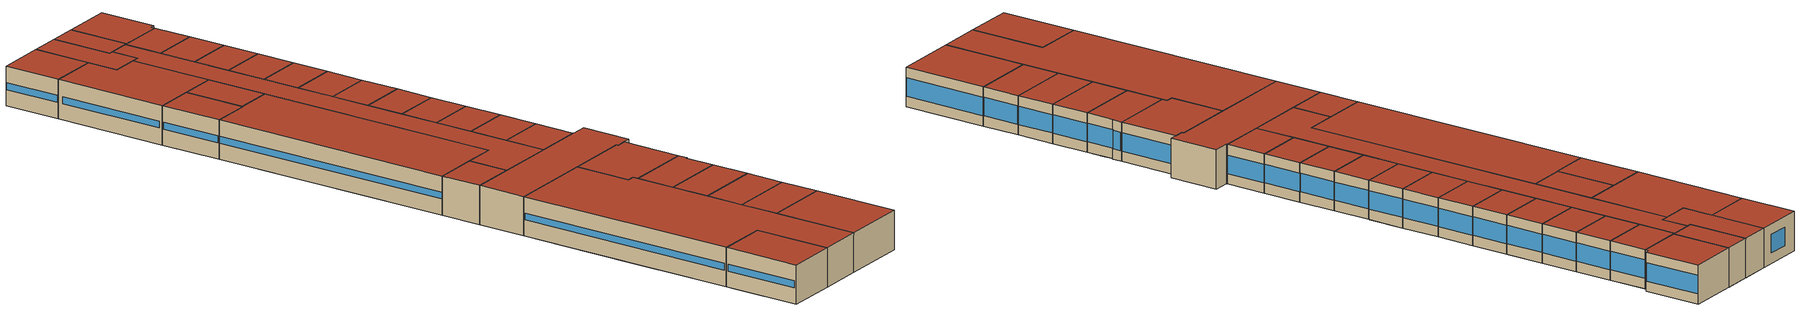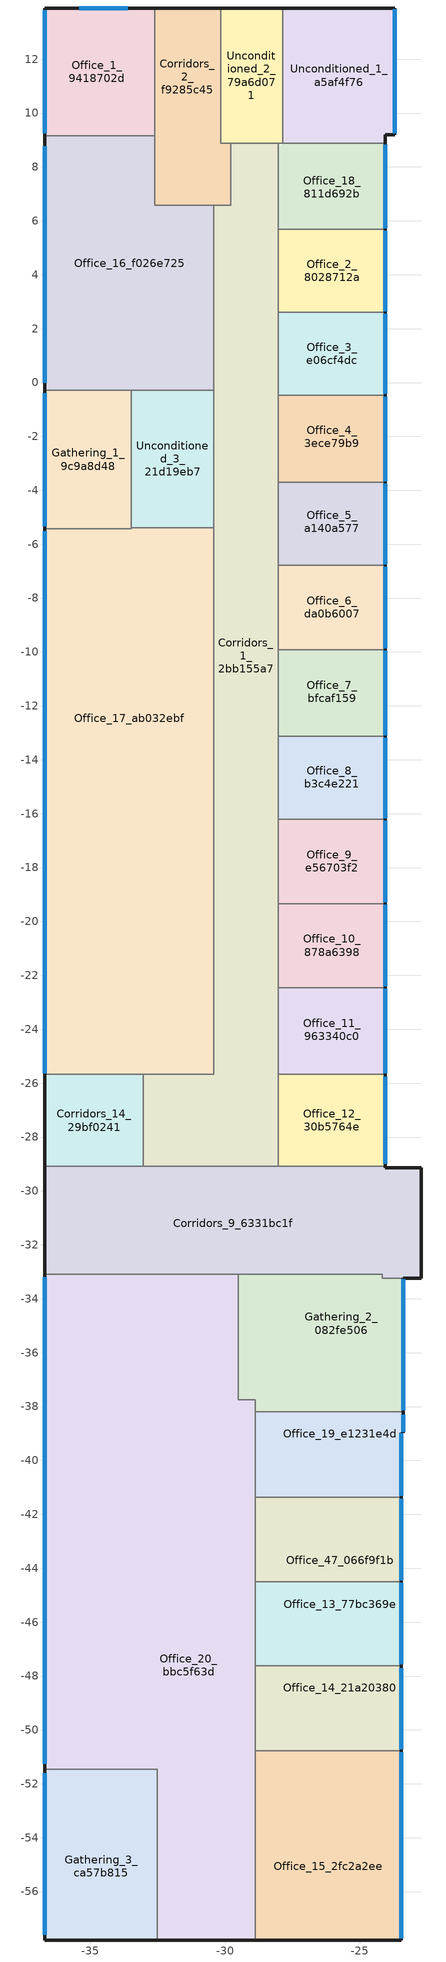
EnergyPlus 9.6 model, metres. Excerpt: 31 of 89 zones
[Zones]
Corridors_14_29bf0241
 floor to Gathering_5_0c328738 (Typical Interior Floor): -33.03,-25.68 -33.03,-25.7 -36.7,-25.7 -36.7,-25.68 z6.4
 floor to Unconditioned_5_2103653d (Typical Interior Floor): -33.03,-25.7 -33.03,-29.08 -36.7,-29.08 -36.7,-25.7 z6.4
 wall outside (Typical Insulated Metal Building Wall-R8): -36.7,-25.68 -36.7,-29.08 z6.4:9.6
 wall to Corridors_9_6331bc1f (Generic Interior Wall): -36.7,-29.08 -33.03,-29.08 z6.4:9.6
 wall to Corridors_1_2bb155a7 (Generic Interior Wall): -33.03,-29.08 -33.03,-25.68 z6.4:9.6
 wall to Office_17_ab032ebf (Generic Interior Wall): -33.03,-25.68 -36.7,-25.68 z6.4:9.6
 roof outside (Typical Insulated Metal Building Roof-R19): -33.03,-29.08 -33.03,-25.68 -36.7,-25.68 -36.7,-29.08 z9.6
Corridors_1_2bb155a7
 floor to Gathering_5_0c328738 (Typical Interior Floor): -30.42,-25.68 -30.42,-25.7 -33.03,-25.7 -33.03,-25.68 z6.4
 floor to Unconditioned_5_2103653d (Typical Interior Floor): -32.5,-25.7 -32.5,-29.08 -33.03,-29.08 -33.03,-25.7 z6.4
 floor to Corridors_12_35404b5d (Typical Interior Floor): -29.8,8.79 -28.04,8.79 -28.04,-29.08 -32.5,-29.08 -32.5,-25.7 -30.42,-25.7 -30.42,6.58 -29.8,6.58 z6.4
 floor to Corridors_3_c53fc428 (Typical Interior Floor): -29.8,8.88 -28.04,8.88 -28.04,8.79 -29.8,8.79 z6.4
 wall to Office_18_811d692b (Generic Interior Wall): -28.04,5.69 -28.04,8.88 z6.4:9.6
 wall to Office_17_ab032ebf (Generic Interior Wall): -30.42,-5.38 -30.42,-25.68 -33.03,-25.68 z6.4:9.6
 wall to Office_4_3ece79b9 (Generic Interior Wall): -28.04,-3.7 -28.04,-0.47 z6.4:9.6
 wall to Office_3_e06cf4dc (Generic Interior Wall): -28.04,-0.47 -28.04,2.6 z6.4:9.6
 wall to Office_2_8028712a (Generic Interior Wall): -28.04,2.6 -28.04,5.69 z6.4:9.6
 wall to Unconditioned_2_79a6d071 (Generic Interior Wall): -28.04,8.88 -29.8,8.88 z6.4:9.6
 wall to Corridors_9_6331bc1f (Generic Interior Wall): -33.03,-29.08 -28.04,-29.08 z6.4:9.6
 wall to Office_12_30b5764e (Generic Interior Wall): -28.04,-29.08 -28.04,-25.68 z6.4:9.6
 wall to Corridors_2_f9285c45 (Generic Interior Wall): -29.8,8.88 -29.8,6.58 -30.42,6.58 z6.4:9.6
 wall to Unconditioned_3_21d19eb7 (Generic Interior Wall): -30.42,-0.29 -30.42,-5.38 z6.4:9.6
 wall to Office_16_f026e725 (Generic Interior Wall): -30.42,6.58 -30.42,-0.29 z6.4:9.6
 wall to Office_11_963340c0 (Generic Interior Wall): -28.04,-25.68 -28.04,-22.46 z6.4:9.6
 wall to Office_10_878a6398 (Generic Interior Wall): -28.04,-22.46 -28.04,-19.35 z6.4:9.6
 wall to Office_9_e56703f2 (Generic Interior Wall): -28.04,-19.35 -28.04,-16.21 z6.4:9.6
 wall to Office_8_b3c4e221 (Generic Interior Wall): -28.04,-16.21 -28.04,-13.13 z6.4:9.6
 wall to Office_7_bfcaf159 (Generic Interior Wall): -28.04,-13.13 -28.04,-9.91 z6.4:9.6
 wall to Office_6_da0b6007 (Generic Interior Wall): -28.04,-9.91 -28.04,-6.79 z6.4:9.6
 wall to Office_5_a140a577 (Generic Interior Wall): -28.04,-6.79 -28.04,-3.7 z6.4:9.6
 roof outside (Typical Insulated Metal Building Roof-R19): -28.04,-29.08 -28.04,8.88 -29.8,8.88 -29.8,6.58 -30.42,6.58 -30.42,-25.68 -33.03,-25.68 -33.03,-29.08 z9.6
Corridors_2_f9285c45
 floor to Lab_3_f753e109 (Typical Interior Floor): -30.42,8.79 -30.42,6.58 -32.61,6.58 -32.61,8.79 z6.4
 floor to Corridors_12_35404b5d (Typical Interior Floor): -29.8,8.79 -29.8,6.58 -30.42,6.58 -30.42,8.79 z6.4
 floor to Corridors_4_5cfb3473 (Typical Interior Floor): -30.2,13.9 -30.2,8.79 -32.61,8.79 -32.61,13.9 z6.4
 floor to Corridors_3_c53fc428 (Typical Interior Floor): -30.16,13.9 -30.16,8.88 -29.8,8.88 -29.8,8.79 -30.2,8.79 -30.2,13.9 z6.4
 wall outside (Typical Insulated Metal Building Wall-R8): -30.16,13.9 -32.61,13.9 z6.4:9.6
 wall to Office_16_f026e725 (Generic Interior Wall): -32.61,9.15 -32.61,6.58 -30.42,6.58 z6.4:9.6
 wall to Office_1_9418702d (Generic Interior Wall): -32.61,13.9 -32.61,9.15 z6.4:9.6
 wall to Unconditioned_2_79a6d071 (Generic Interior Wall): -29.8,8.88 -30.16,8.88 -30.16,13.9 z6.4:9.6
 roof outside (Typical Insulated Metal Building Roof-R19): -29.8,6.58 -29.8,8.88 -30.16,8.88 -30.16,13.9 -32.61,13.9 -32.61,6.58 z9.6
Corridors_9_6331bc1f
 floor to Office_44_4353b89a (Typical Interior Floor): -32.84,-33.07 -32.84,-33.09 -36.7,-33.09 -36.7,-33.07 z6.4
 floor to Corridors_13_f1e5b07d (Typical Interior Floor): -28.02,-33.07 -28.02,-33.09 -29.89,-33.09 -29.89,-33.07 z6.4
 floor to Corridors_12_35404b5d (Typical Interior Floor): -28.01,-29.08 -28.01,-29.15 -32.5,-29.15 -32.5,-29.08 z6.4
 floor to Corridors_11_0a56b12f (Typical Interior Floor): -36.7,-29.15 -22.72,-29.15 -22.72,-33.25 -24.17,-33.25 -24.17,-33.09 -28.02,-33.09 -28.02,-33.07 -36.7,-33.07 z6.4
 floor to Corridors_10_84a726f5 (Typical Interior Floor): -29.89,-33.07 -29.89,-33.09 -32.84,-33.09 -32.84,-33.07 z6.4
 floor to Office_23_b7b9b1e6 (Typical Interior Floor): -24.07,-29.08 -24.07,-29.15 -28.01,-29.15 -28.01,-29.08 z6.4
 floor to Unconditioned_5_2103653d (Typical Interior Floor): -32.5,-29.08 -32.5,-29.15 -36.7,-29.15 -36.7,-29.08 z6.4
 wall outside (Typical Insulated Metal Building Wall-R8): -36.7,-29.08 -36.7,-33.09 / -23.39,-33.25 -22.72,-33.25 -22.72,-29.15 -24.07,-29.15 -24.07,-29.08 z6.4:9.6
 wall to Office_20_bbc5f63d (Generic Interior Wall): -36.7,-33.09 -29.51,-33.09 z6.4:9.6
 wall to Office_12_30b5764e (Generic Interior Wall): -24.07,-29.08 -28.04,-29.08 z6.4:9.6
 wall to Gathering_2_082fe506 (Generic Interior Wall): -29.51,-33.09 -24.17,-33.09 -24.17,-33.25 -23.39,-33.25 z6.4:9.6
 roof outside (Typical Insulated Metal Building Roof-R19): -22.72,-33.25 -22.72,-29.15 -24.07,-29.15 -24.07,-29.08 -36.7,-29.08 -36.7,-33.09 -24.17,-33.09 -24.17,-33.25 z9.6
Gathering_1_9c9a8d48
 floor to Unconditioned_4_5ca661ca (Typical Interior Floor): -33.49,-0.29 -33.48,-0.29 -33.48,-5.37 -33.49,-5.37 z6.4
 floor to Gathering_6_5f594be5 (Typical Interior Floor): -36.69,-0.29 -33.49,-0.29 -33.49,-5.43 -36.69,-5.43 z6.4
 wall outside (Typical Insulated Metal Building Wall-R8): -36.69,-0.29 -36.69,-5.43 z6.4:9.6
 wall to Unconditioned_3_21d19eb7 (Generic Interior Wall): -33.48,-5.38 -33.48,-0.29 z6.4:9.6
 wall to Office_17_ab032ebf (Generic Interior Wall): -36.69,-5.43 -33.48,-5.43 -33.48,-5.38 z6.4:9.6
 wall to Office_16_f026e725 (Generic Interior Wall): -33.48,-0.29 -36.69,-0.29 z6.4:9.6
 window (U 0.25 SHGC 0.22 Simple Glazing Window): -36.69,-0.39 -36.69,-5.32 z7.72:8.28
 roof outside (Typical Insulated Metal Building Roof-R19): -33.48,-5.43 -33.48,-0.29 -36.69,-0.29 -36.69,-5.43 z9.6
Gathering_2_082fe506
 floor to Corridors_13_f1e5b07d (Typical Interior Floor): -28.02,-33.09 -28.02,-38.19 -28.89,-38.19 -28.89,-37.75 -29.51,-37.75 -29.51,-33.09 z6.4
 floor to Corridors_11_0a56b12f (Typical Interior Floor): -24.17,-33.09 -24.2,-33.11 -28.02,-33.11 -28.02,-33.09 z6.4
 floor to Office_43_03927e56 (Typical Interior Floor): -24.2,-33.11 -24.17,-33.25 -23.39,-33.25 -23.39,-36.74 -28.02,-36.74 -28.02,-33.11 z6.4
 floor to Office_35_aa41693b (Typical Interior Floor): -23.39,-36.74 -23.39,-38.19 -28.02,-38.19 -28.02,-36.74 z6.4
 wall outside (Typical Insulated Metal Building Wall-R8): -23.39,-38.19 -23.39,-33.25 z6.4:9.6
 wall to Office_19_e1231e4d (Generic Interior Wall): -28.89,-38.19 -23.39,-38.19 z6.4:9.6
 wall to Office_20_bbc5f63d (Generic Interior Wall): -29.51,-33.09 -29.51,-37.75 -28.89,-37.75 -28.89,-38.19 z6.4:9.6
 window (U 0.25 SHGC 0.22 Simple Glazing Window): -23.39,-38.13 -23.39,-33.28 z7.25:8.75
 roof outside (Typical Insulated Metal Building Roof-R19): -23.39,-38.19 -23.39,-33.25 -24.17,-33.25 -24.17,-33.09 -29.51,-33.09 -29.51,-37.75 -28.89,-37.75 -28.89,-38.19 z9.6
Gathering_3_ca57b815
 floor to Gathering_10_73942231 (Typical Interior Floor): -32.87,-51.46 -32.87,-52.33 -36.7,-52.32 -36.7,-51.46 z6.4
 floor to Gathering_9_c0303ce9 (Typical Interior Floor): -32.51,-51.46 -32.51,-52.33 -32.87,-52.33 -32.87,-51.46 z6.4
 floor to Gathering_8_82d05a73 (Typical Interior Floor): -36.7,-52.32 -32.51,-52.33 -32.51,-57.8 -36.7,-57.8 z6.4
 wall outside (Typical Insulated Metal Building Wall-R8): -36.7,-51.46 -36.7,-57.8 -32.51,-57.8 z6.4:9.6
 wall to Office_20_bbc5f63d (Generic Interior Wall): -32.51,-57.8 -32.51,-51.46 -36.7,-51.46 z6.4:9.6
 window (U 0.25 SHGC 0.22 Simple Glazing Window): -36.7,-51.61 -36.7,-57.61 z7.72:8.28
 roof outside (Typical Insulated Metal Building Roof-R19): -32.51,-57.8 -32.51,-51.46 -36.7,-51.46 -36.7,-57.8 z9.6
Office_10_878a6398
 floor to Corridors_12_35404b5d (Typical Interior Floor): -28.01,-19.35 -28.01,-22.46 -28.04,-22.46 -28.04,-19.35 z6.4
 floor to Office_36_ecbb7077 (Typical Interior Floor): -24.07,-19.35 -24.07,-22.44 -28.01,-22.44 -28.01,-19.35 z6.4
 floor to Office_27_bf4cd343 (Typical Interior Floor): -24.07,-22.44 -24.07,-22.46 -28.01,-22.46 -28.01,-22.44 z6.4
 wall outside (Typical Insulated Metal Building Wall-R8): -24.07,-22.46 -24.07,-19.35 z6.4:9.6
 wall to Office_9_e56703f2 (Generic Interior Wall): -24.07,-19.35 -28.04,-19.35 z6.4:9.6
 wall to Office_11_963340c0 (Generic Interior Wall): -28.04,-22.46 -24.07,-22.46 z6.4:9.6
 window (U 0.25 SHGC 0.22 Simple Glazing Window): -24.07,-22.41 -24.07,-19.39 z7.25:8.75
 roof outside (Typical Insulated Metal Building Roof-R19): -24.07,-22.46 -24.07,-19.35 -28.04,-19.35 -28.04,-22.46 z9.6
Office_11_963340c0
 floor to Corridors_12_35404b5d (Typical Interior Floor): -28.01,-22.46 -28.01,-25.68 -28.04,-25.68 -28.04,-22.46 z6.4
 floor to Office_27_bf4cd343 (Typical Interior Floor): -24.07,-22.46 -24.07,-25.59 -28.01,-25.59 -28.01,-22.46 z6.4
 floor to Office_23_b7b9b1e6 (Typical Interior Floor): -24.07,-25.59 -24.07,-25.68 -28.01,-25.68 -28.01,-25.59 z6.4
 wall outside (Typical Insulated Metal Building Wall-R8): -24.07,-25.68 -24.07,-22.46 z6.4:9.6
 wall to Office_12_30b5764e (Generic Interior Wall): -28.04,-25.68 -24.07,-25.68 z6.4:9.6
 window (U 0.25 SHGC 0.22 Simple Glazing Window): -24.07,-25.63 -24.07,-22.5 z7.25:8.75
 roof outside (Typical Insulated Metal Building Roof-R19): -24.07,-25.68 -24.07,-22.46 -28.04,-22.46 -28.04,-25.68 z9.6
Office_12_30b5764e
 floor to Corridors_12_35404b5d (Typical Interior Floor): -28.01,-25.68 -28.01,-29.08 -28.04,-29.08 -28.04,-25.68 z6.4
 floor to Office_23_b7b9b1e6 (Typical Interior Floor): -24.07,-25.68 -24.07,-29.08 -28.01,-29.08 -28.01,-25.68 z6.4
 wall outside (Typical Insulated Metal Building Wall-R8): -24.07,-29.08 -24.07,-25.68 z6.4:9.6
 window (U 0.25 SHGC 0.22 Simple Glazing Window): -24.07,-28.99 -24.07,-25.76 z7.25:8.75
 roof outside (Typical Insulated Metal Building Roof-R19): -24.07,-29.08 -24.07,-25.68 -28.04,-25.68 -28.04,-29.08 z9.6
Office_13_77bc369e
 floor to Corridors_13_f1e5b07d (Typical Interior Floor): -28.02,-44.51 -28.02,-47.62 -28.89,-47.62 -28.89,-44.51 z6.4
 floor to Office_34_00be1b38 (Typical Interior Floor): -23.47,-46.17 -23.47,-47.62 -28.02,-47.62 -28.02,-46.17 z6.4
 floor to Office_21_7018d325 (Typical Interior Floor): -23.47,-44.51 -23.47,-46.17 -28.02,-46.17 -28.02,-44.51 z6.4
 wall outside (Typical Insulated Metal Building Wall-R8): -23.47,-47.62 -23.47,-44.51 z6.4:9.6
 wall to Office_47_066f9f1b (Generic Interior Wall): -23.47,-44.51 -28.89,-44.51 z6.4:9.6
 wall to Office_20_bbc5f63d (Generic Interior Wall): -28.89,-44.51 -28.89,-47.62 z6.4:9.6
 wall to Office_14_21a20380 (Generic Interior Wall): -28.89,-47.62 -23.47,-47.62 z6.4:9.6
 window (U 0.25 SHGC 0.22 Simple Glazing Window): -23.47,-47.56 -23.47,-44.54 z7.25:8.75
 roof outside (Typical Insulated Metal Building Roof-R19): -23.47,-47.62 -23.47,-44.51 -28.89,-44.51 -28.89,-47.62 z9.6
Office_14_21a20380
 floor to Corridors_13_f1e5b07d (Typical Interior Floor): -28.02,-47.62 -28.02,-50.77 -28.89,-50.77 -28.89,-47.62 z6.4
 floor to Office_34_00be1b38 (Typical Interior Floor): -23.47,-47.62 -23.47,-49.24 -28.02,-49.24 -28.02,-47.62 z6.4
 floor to Office_33_cb0ab608 (Typical Interior Floor): -23.47,-49.24 -23.47,-50.77 -28.02,-50.77 -28.02,-49.24 z6.4
 wall outside (Typical Insulated Metal Building Wall-R8): -23.47,-50.77 -23.47,-47.62 z6.4:9.6
 wall to Office_20_bbc5f63d (Generic Interior Wall): -28.89,-47.62 -28.89,-50.77 z6.4:9.6
 wall to Office_15_2fc2a2ee (Generic Interior Wall): -28.89,-50.77 -23.47,-50.77 z6.4:9.6
 window (U 0.25 SHGC 0.22 Simple Glazing Window): -23.47,-50.71 -23.47,-47.71 z7.25:8.75
 roof outside (Typical Insulated Metal Building Roof-R19): -23.47,-50.77 -23.47,-47.62 -28.89,-47.62 -28.89,-50.77 z9.6
Office_15_2fc2a2ee
 floor to Corridors_13_f1e5b07d (Typical Interior Floor): -28.02,-50.77 -28.02,-52.33 -28.89,-52.33 -28.89,-50.77 z6.4
 floor to Office_33_cb0ab608 (Typical Interior Floor): -23.47,-50.77 -23.47,-52.33 -28.02,-52.33 -28.02,-50.77 z6.4
 floor to Office_32_aceeca8f (Typical Interior Floor): -23.47,-52.33 -23.47,-57.8 -28.89,-57.8 -28.89,-52.33 z6.4
 wall outside (Typical Insulated Metal Building Wall-R8): -28.89,-57.8 -23.47,-57.8 -23.47,-50.77 z6.4:9.6
 wall to Office_20_bbc5f63d (Generic Interior Wall): -28.89,-50.77 -28.89,-57.8 z6.4:9.6
 window (U 0.25 SHGC 0.22 Simple Glazing Window): -23.47,-57.73 -23.47,-50.82 z7.25:8.75
 roof outside (Typical Insulated Metal Building Roof-R19): -23.47,-57.8 -23.47,-50.77 -28.89,-50.77 -28.89,-57.8 z9.6
Office_16_f026e725
 floor to Gathering_6_5f594be5 (Typical Interior Floor): -36.69,-0.24 -36.22,-0.24 -36.22,-0.29 -36.69,-0.29 z6.4
 floor to Lab_3_f753e109 (Typical Interior Floor): -32.83,9.13 -32.83,8.79 -32.61,8.79 -32.61,6.58 -30.42,6.58 -30.42,-0.29 -36.22,-0.29 -36.22,-0.24 -36.69,-0.24 -36.69,9.13 z6.4
 floor to Lab_1_5045f1e1 (Typical Interior Floor): -32.83,9.15 -32.83,9.13 -36.69,9.13 -36.69,9.15 z6.4
 floor to Corridors_4_5cfb3473 (Typical Interior Floor): -32.61,9.15 -32.61,8.79 -32.83,8.79 -32.83,9.15 z6.4
 wall outside (Typical Insulated Metal Building Wall-R8): -36.69,9.15 -36.69,-0.29 z6.4:9.6
 wall to Office_1_9418702d (Generic Interior Wall): -32.61,9.15 -36.69,9.15 z6.4:9.6
 wall to Unconditioned_3_21d19eb7 (Generic Interior Wall): -33.48,-0.29 -30.42,-0.29 z6.4:9.6
 window (U 0.25 SHGC 0.22 Simple Glazing Window): -36.69,8.77 -36.69,-0.01 z7.72:8.28
 roof outside (Typical Insulated Metal Building Roof-R19): -30.42,-0.29 -30.42,6.58 -32.61,6.58 -32.61,9.15 -36.69,9.15 -36.69,-0.29 z9.6
Office_17_ab032ebf
 floor to Gathering_5_0c328738 (Typical Interior Floor): -30.42,-19.53 -30.42,-25.68 -36.7,-25.68 -36.69,-19.53 z6.4
 floor to Lab_2_5b5ddf16 (Typical Interior Floor): -30.42,-5.38 -30.42,-19.53 -36.69,-19.53 -36.69,-5.43 -33.48,-5.43 -33.48,-5.38 z6.4
 wall outside (Typical Insulated Metal Building Wall-R8): -36.69,-5.43 -36.7,-25.68 z6.4:9.6
 wall to Unconditioned_3_21d19eb7 (Generic Interior Wall): -30.42,-5.38 -33.48,-5.38 z6.4:9.6
 window (U 0.25 SHGC 0.22 Simple Glazing Window): -36.69,-5.51 -36.7,-25.63 z7.72:8.28
 roof outside (Typical Insulated Metal Building Roof-R19): -30.42,-25.68 -30.42,-5.38 -33.48,-5.38 -33.48,-5.43 -36.69,-5.43 -36.7,-25.68 z9.6
Office_18_811d692b
 floor to Unconditioned_9_d43950f1 (Typical Interior Floor): -27.87,8.88 -24.07,8.87 -24.07,8.79 -27.9,8.79 z6.4
 floor to Corridors_12_35404b5d (Typical Interior Floor): -28.01,8.79 -28.01,5.69 -28.04,5.69 -28.04,8.79 z6.4
 floor to Corridors_3_c53fc428 (Typical Interior Floor): -28.04,8.88 -27.9,8.88 -28.04,8.79 z6.4
 floor to Office_42_27f300fe (Typical Interior Floor): -24.07,8.79 -24.07,5.69 -28.01,5.69 -28.01,8.79 z6.4
 wall outside (Typical Insulated Metal Building Wall-R8): -24.07,5.69 -24.07,8.87 z6.4:9.6
 wall to Office_2_8028712a (Generic Interior Wall): -28.04,5.69 -24.07,5.69 z6.4:9.6
 wall to Unconditioned_2_79a6d071 (Generic Interior Wall): -27.87,8.88 -28.04,8.88 z6.4:9.6
 wall to Unconditioned_1_a5af4f76 (Generic Interior Wall): -24.07,8.87 -27.87,8.88 z6.4:9.6
 window (U 0.25 SHGC 0.22 Simple Glazing Window): -24.07,5.73 -24.07,8.82 z7.25:8.75
 roof outside (Typical Insulated Metal Building Roof-R19): -24.07,5.69 -24.07,8.87 -28.04,8.88 -28.04,5.69 z9.6
Office_19_e1231e4d
 floor to Corridors_13_f1e5b07d (Typical Interior Floor): -28.02,-38.19 -28.02,-41.37 -28.89,-41.37 -28.89,-38.19 z6.4
 floor to Office_35_aa41693b (Typical Interior Floor): -23.39,-38.19 -23.39,-38.97 -23.47,-38.97 -23.47,-39.82 -28.02,-39.82 -28.02,-38.19 z6.4
 floor to Office_22_d89b3aab (Typical Interior Floor): -23.47,-39.82 -23.47,-41.37 -28.02,-41.37 -28.02,-39.82 z6.4
 wall outside (Typical Insulated Metal Building Wall-R8): -23.47,-41.37 -23.47,-38.97 -23.39,-38.97 -23.39,-38.19 z6.4:9.6
 wall to Office_47_066f9f1b (Generic Interior Wall): -28.89,-41.37 -23.47,-41.37 z6.4:9.6
 wall to Office_20_bbc5f63d (Generic Interior Wall): -28.89,-38.19 -28.89,-41.37 z6.4:9.6
 window (U 0.25 SHGC 0.22 Simple Glazing Window): -23.47,-41.32 -23.47,-38.99 / -23.39,-38.94 -23.39,-38.3 z7.25:8.75
 roof outside (Typical Insulated Metal Building Roof-R19): -23.47,-41.37 -23.47,-38.97 -23.39,-38.97 -23.39,-38.19 -28.89,-38.19 -28.89,-41.37 z9.6
Office_1_9418702d
 floor to Lab_1_5045f1e1 (Typical Interior Floor): -32.83,13.9 -32.83,9.15 -36.69,9.15 -36.69,13.9 z6.4
 floor to Corridors_4_5cfb3473 (Typical Interior Floor): -32.61,13.9 -32.61,9.15 -32.83,9.15 -32.83,13.9 z6.4
 wall outside (Typical Insulated Metal Building Wall-R8): -32.61,13.9 -36.69,13.9 -36.69,9.15 z6.4:9.6
 window (U 0.25 SHGC 0.22 Simple Glazing Window): -33.62,13.9 -35.41,13.9 z7.25:8.75; -36.69,13.82 -36.69,9.25 z7.72:8.28
 roof outside (Typical Insulated Metal Building Roof-R19): -32.61,9.15 -32.61,13.9 -36.69,13.9 -36.69,9.15 z9.6
Office_20_bbc5f63d
 floor to Corridors_13_f1e5b07d (Typical Interior Floor): -29.51,-33.09 -29.51,-37.75 -28.89,-37.75 -28.89,-52.33 -29.8,-52.33 -29.89,-42.9 -29.89,-33.09 z6.4
 floor to Corridors_10_84a726f5 (Typical Interior Floor): -29.89,-33.09 -29.89,-38.91 -32.55,-38.91 -32.55,-38 -32.84,-38 -32.84,-33.09 z6.4
 floor to Office_44_4353b89a (Typical Interior Floor): -32.84,-33.09 -32.84,-36.6 -36.7,-36.6 -36.7,-33.09 z6.4
 floor to Office_32_aceeca8f (Typical Interior Floor): -28.89,-52.33 -28.89,-57.8 -29.8,-57.8 -29.8,-52.33 z6.4
 floor to Office_26_148adce4 (Typical Interior Floor): -32.84,-36.6 -32.84,-38 -32.55,-38 -32.55,-42.89 -36.7,-42.89 -36.7,-36.6 z6.4
 floor to Office_25_806bad0c (Typical Interior Floor): -32.87,-42.89 -32.87,-47.82 -36.7,-47.82 -36.7,-42.89 z6.4
 floor to Gathering_10_73942231 (Typical Interior Floor): -32.87,-47.82 -32.87,-51.46 -36.7,-51.46 -36.7,-47.82 z6.4
 floor to Gathering_9_c0303ce9 (Typical Interior Floor): -32.87,-42.89 -32.55,-42.9 -29.89,-42.9 -29.8,-52.33 -32.51,-52.33 -32.51,-51.46 -32.87,-51.46 z6.4
 floor to Gathering_8_82d05a73 (Typical Interior Floor): -32.51,-52.33 -29.8,-52.33 -29.8,-57.8 -32.51,-57.8 z6.4
 floor to Gathering_4_16811755 (Typical Interior Floor): -29.89,-38.91 -29.89,-42.9 -32.55,-42.9 -32.55,-38.91 z6.4
 wall outside (Typical Insulated Metal Building Wall-R8): -32.51,-57.8 -28.89,-57.8 / -36.7,-33.09 -36.7,-51.46 z6.4:9.6
 wall to Office_47_066f9f1b (Generic Interior Wall): -28.89,-44.51 -28.89,-41.37 z6.4:9.6
 window (U 0.25 SHGC 0.22 Simple Glazing Window): -36.7,-33.19 -36.7,-51.25 z7.72:8.28
 roof outside (Typical Insulated Metal Building Roof-R19): -28.89,-57.8 -28.89,-37.75 -29.51,-37.75 -29.51,-33.09 -36.7,-33.09 -36.7,-51.46 -32.51,-51.46 -32.51,-57.8 z9.6
Office_2_8028712a
 floor to Corridors_12_35404b5d (Typical Interior Floor): -28.04,5.69 -28.01,5.68 -28.01,2.6 -28.04,2.6 z6.4
 floor to Office_42_27f300fe (Typical Interior Floor): -28.01,5.69 -24.07,5.69 -24.07,5.68 -28.01,5.68 z6.4
 floor to Office_41_121bfe9e (Typical Interior Floor): -24.07,5.68 -24.07,2.6 -28.01,2.6 -28.01,5.68 z6.4
 wall outside (Typical Insulated Metal Building Wall-R8): -24.07,2.6 -24.07,5.69 z6.4:9.6
 wall to Office_3_e06cf4dc (Generic Interior Wall): -28.04,2.6 -24.07,2.6 z6.4:9.6
 window (U 0.25 SHGC 0.22 Simple Glazing Window): -24.07,2.65 -24.07,5.64 z7.25:8.75
 roof outside (Typical Insulated Metal Building Roof-R19): -24.07,2.6 -24.07,5.69 -28.04,5.69 -28.04,2.6 z9.6
Office_3_e06cf4dc
 floor to Corridors_12_35404b5d (Typical Interior Floor): -28.04,2.6 -28.01,2.6 -28.01,-0.47 -28.04,-0.47 z6.4
 floor to Office_46_294cb617 (Typical Interior Floor): -24.07,2.6 -24.07,-0.47 -28.01,-0.47 -28.01,2.6 z6.4
 wall outside (Typical Insulated Metal Building Wall-R8): -24.07,-0.47 -24.07,2.6 z6.4:9.6
 wall to Office_4_3ece79b9 (Generic Interior Wall): -28.04,-0.47 -24.07,-0.47 z6.4:9.6
 window (U 0.25 SHGC 0.22 Simple Glazing Window): -24.07,-0.42 -24.07,2.56 z7.25:8.75
 roof outside (Typical Insulated Metal Building Roof-R19): -24.07,-0.47 -24.07,2.6 -28.04,2.6 -28.04,-0.47 z9.6
Office_47_066f9f1b
 floor to Office_22_d89b3aab (Typical Interior Floor): -23.47,-41.37 -23.47,-42.9 -28.02,-42.9 -28.02,-41.37 z6.4
 floor to Office_21_7018d325 (Typical Interior Floor): -23.47,-42.9 -23.47,-44.51 -28.02,-44.51 -28.02,-42.9 z6.4
 floor to Corridors_13_f1e5b07d (Typical Interior Floor): -28.02,-41.37 -28.02,-44.51 -28.89,-44.51 -28.89,-41.37 z6.4
 wall outside (Typical Insulated Metal Building Wall-R8): -23.47,-44.51 -23.47,-41.37 z6.4:9.6
 window (U 0.25 SHGC 0.22 Simple Glazing Window): -23.47,-44.45 -23.47,-41.42 z7.25:8.75
 roof outside (Typical Insulated Metal Building Roof-R19): -23.47,-44.51 -23.47,-41.37 -28.89,-41.37 -28.89,-44.51 z9.6
Office_4_3ece79b9
 floor to Corridors_12_35404b5d (Typical Interior Floor): -28.04,-0.47 -28.01,-0.48 -28.01,-3.7 -28.04,-3.7 z6.4
 floor to Office_46_294cb617 (Typical Interior Floor): -24.07,-0.47 -24.07,-0.48 -28.01,-0.48 -28.01,-0.47 z6.4
 floor to Office_45_cff973de (Typical Interior Floor): -24.07,-0.48 -24.07,-3.56 -28.01,-3.56 -28.01,-0.48 z6.4
 floor to Office_24_3cf1a2a2 (Typical Interior Floor): -24.07,-3.56 -24.07,-3.7 -28.01,-3.7 -28.01,-3.56 z6.4
 wall outside (Typical Insulated Metal Building Wall-R8): -24.07,-3.7 -24.07,-0.47 z6.4:9.6
 wall to Office_5_a140a577 (Generic Interior Wall): -28.04,-3.7 -24.07,-3.7 z6.4:9.6
 window (U 0.25 SHGC 0.22 Simple Glazing Window): -24.07,-3.66 -24.07,-0.52 z7.25:8.75
 roof outside (Typical Insulated Metal Building Roof-R19): -24.07,-3.7 -24.07,-0.47 -28.04,-0.47 -28.04,-3.7 z9.6
Office_5_a140a577
 floor to Corridors_12_35404b5d (Typical Interior Floor): -28.01,-3.7 -28.01,-6.79 -28.04,-6.79 -28.04,-3.7 z6.4
 floor to Office_40_8542956c (Typical Interior Floor): -24.07,-6.65 -24.07,-6.79 -28.01,-6.79 -28.01,-6.65 z6.4
 floor to Office_24_3cf1a2a2 (Typical Interior Floor): -24.07,-3.7 -24.07,-6.65 -28.01,-6.65 -28.01,-3.7 z6.4
 wall outside (Typical Insulated Metal Building Wall-R8): -24.07,-6.79 -24.07,-3.7 z6.4:9.6
 wall to Office_6_da0b6007 (Generic Interior Wall): -28.04,-6.79 -24.07,-6.79 z6.4:9.6
 window (U 0.25 SHGC 0.22 Simple Glazing Window): -24.07,-6.74 -24.07,-3.75 z7.25:8.75
 roof outside (Typical Insulated Metal Building Roof-R19): -24.07,-6.79 -24.07,-3.7 -28.04,-3.7 -28.04,-6.79 z9.6
Office_6_da0b6007
 floor to Corridors_12_35404b5d (Typical Interior Floor): -28.01,-6.79 -28.01,-9.91 -28.04,-9.91 -28.04,-6.79 z6.4
 floor to Office_40_8542956c (Typical Interior Floor): -24.07,-6.79 -24.07,-9.9 -28.01,-9.9 -28.01,-6.79 z6.4
 floor to Office_39_a7832211 (Typical Interior Floor): -24.07,-9.9 -24.07,-9.91 -28.01,-9.91 -28.01,-9.9 z6.4
 wall outside (Typical Insulated Metal Building Wall-R8): -24.07,-9.91 -24.07,-6.79 z6.4:9.6
 wall to Office_7_bfcaf159 (Generic Interior Wall): -28.04,-9.91 -24.07,-9.91 z6.4:9.6
 window (U 0.25 SHGC 0.22 Simple Glazing Window): -24.07,-9.86 -24.07,-6.83 z7.25:8.75
 roof outside (Typical Insulated Metal Building Roof-R19): -24.07,-9.91 -24.07,-6.79 -28.04,-6.79 -28.04,-9.91 z9.6
Office_7_bfcaf159
 floor to Corridors_12_35404b5d (Typical Interior Floor): -28.01,-9.91 -28.01,-13.13 -28.04,-13.13 -28.04,-9.91 z6.4
 floor to Office_39_a7832211 (Typical Interior Floor): -24.07,-9.91 -24.07,-13.05 -28.01,-13.05 -28.01,-9.91 z6.4
 floor to Office_38_8437a82d (Typical Interior Floor): -24.07,-13.05 -24.07,-13.13 -28.01,-13.13 -28.01,-13.05 z6.4
 wall outside (Typical Insulated Metal Building Wall-R8): -24.07,-13.13 -24.07,-9.91 z6.4:9.6
 wall to Office_8_b3c4e221 (Generic Interior Wall): -28.04,-13.13 -24.07,-13.13 z6.4:9.6
 window (U 0.25 SHGC 0.22 Simple Glazing Window): -24.07,-13.08 -24.07,-9.96 z7.25:8.75
 roof outside (Typical Insulated Metal Building Roof-R19): -24.07,-13.13 -24.07,-9.91 -28.04,-9.91 -28.04,-13.13 z9.6
Office_8_b3c4e221
 floor to Corridors_12_35404b5d (Typical Interior Floor): -28.01,-13.13 -28.01,-16.21 -28.04,-16.21 -28.04,-13.13 z6.4
 floor to Office_38_8437a82d (Typical Interior Floor): -24.07,-13.13 -24.07,-16.17 -28.01,-16.17 -28.01,-13.13 z6.4
 floor to Office_37_08659569 (Typical Interior Floor): -24.07,-16.17 -24.07,-16.21 -28.01,-16.21 -28.01,-16.17 z6.4
 wall outside (Typical Insulated Metal Building Wall-R8): -24.07,-16.21 -24.07,-13.13 z6.4:9.6
 wall to Office_9_e56703f2 (Generic Interior Wall): -28.04,-16.21 -24.07,-16.21 z6.4:9.6
 window (U 0.25 SHGC 0.22 Simple Glazing Window): -24.07,-16.17 -24.07,-13.18 z7.25:8.75
 roof outside (Typical Insulated Metal Building Roof-R19): -24.07,-16.21 -24.07,-13.13 -28.04,-13.13 -28.04,-16.21 z9.6
Office_9_e56703f2
 floor to Corridors_12_35404b5d (Typical Interior Floor): -28.01,-16.21 -28.01,-19.35 -28.04,-19.35 -28.04,-16.21 z6.4
 floor to Office_37_08659569 (Typical Interior Floor): -24.07,-16.21 -24.07,-19.33 -28.01,-19.33 -28.01,-16.21 z6.4
 floor to Office_36_ecbb7077 (Typical Interior Floor): -24.07,-19.33 -24.07,-19.35 -28.01,-19.35 -28.01,-19.33 z6.4
 wall outside (Typical Insulated Metal Building Wall-R8): -24.07,-19.35 -24.07,-16.21 z6.4:9.6
 window (U 0.25 SHGC 0.22 Simple Glazing Window): -24.07,-19.29 -24.07,-16.26 z7.25:8.75
 roof outside (Typical Insulated Metal Building Roof-R19): -24.07,-19.35 -24.07,-16.21 -28.04,-16.21 -28.04,-19.35 z9.6
Unconditioned_1_a5af4f76
 floor to Unconditioned_9_d43950f1 (Typical Interior Floor): -23.7,13.9 -23.7,9.2 -24.07,9.2 -24.07,8.87 -27.87,8.88 -27.87,13.9 z6.4
 wall outside (Typical Insulated Metal Building Wall-R8): -24.07,8.87 -24.07,9.2 -23.7,9.2 -23.7,13.9 -27.87,13.9 z6.4:9.6
 wall to Unconditioned_2_79a6d071 (Generic Interior Wall): -27.87,13.9 -27.87,8.88 z6.4:9.6
 window (U 0.25 SHGC 0.22 Simple Glazing Window): -23.7,9.25 -23.7,13.85 z7.25:8.75
 roof outside (Typical Insulated Metal Building Roof-R19): -24.07,8.87 -24.07,9.2 -23.7,9.2 -23.7,13.9 -27.87,13.9 -27.87,8.88 z9.6
Unconditioned_2_79a6d071
 floor to Corridors_3_c53fc428 (Typical Interior Floor): -27.9,13.9 -27.9,8.88 -30.16,8.88 -30.16,13.9 z6.4
 floor to Unconditioned_9_d43950f1 (Typical Interior Floor): -27.87,13.9 -27.87,8.88 -27.9,8.88 -27.9,13.9 z6.4
 wall outside (Typical Insulated Metal Building Wall-R8): -27.87,13.9 -30.16,13.9 z6.4:9.6
 roof outside (Typical Insulated Metal Building Roof-R19): -27.87,8.88 -27.87,13.9 -30.16,13.9 -30.16,8.88 z9.6
Unconditioned_3_21d19eb7
 floor to Lab_2_5b5ddf16 (Typical Interior Floor): -30.42,-5.37 -30.42,-5.38 -33.48,-5.38 -33.48,-5.37 z6.4
 floor to Unconditioned_4_5ca661ca (Typical Interior Floor): -33.48,-0.29 -30.42,-0.29 -30.42,-5.37 -33.48,-5.37 z6.4
 roof outside (Typical Insulated Metal Building Roof-R19): -30.42,-5.38 -30.42,-0.29 -33.48,-0.29 -33.48,-5.38 z9.6
[Building]
unnamed: North Axis {deg}=0; Terrain=City; Solar Distribution=FullExteriorWithReflections
[Site:Location]
Sydney: Latitude {deg}=-33; Longitude {deg}=151; Time Zone {hr}=11; Elevation {m}=0
[SizingPeriod:DesignDay] Month=1; Day of Month=21; Day Type=SummerDesignDay; Dry-Bulb Temperature Range Modifier Type=DefaultMultipliers; Barometric Pressure {Pa}=100845; Wind Speed {m/s}=3.35; Wind Direction {deg}=0; Rain Indicator=No; Snow Indicator=No; Daylight Saving Time Indicator=No; Solar Model Indicator=ASHRAEClearSky; Sky Clearness=0; Begin Environment Reset Mode=FullResetAtBeginEnvironment
Name | Maximum Dry-Bulb Temperature {C} | Daily Dry-Bulb Temperature Range {deltaC} | Humidity Condition Type | Wetbulb or DewPoint at Maximum Dry-Bulb {C} | Enthalpy at Maximum Dry-Bulb {J/kg}
Sydney.Obs-Observatory.Hill Ann Clg .4% Condns DB=>MWB | 31.7 | 8.9 | Wetbulb | 19.8
Sydney.Obs-Observatory.Hill Ann Clg .4% Condns DP=>MDB | 24.9 | 6 | Dewpoint | 21.7
Sydney.Obs-Observatory.Hill Ann Clg .4% Condns Enth=>MDB | 27.6 | 6 | Enthalpy |  | 68500
Sydney.Obs-Observatory.Hill Ann Clg .4% Condns WB=>MDB | 27.4 | 7.2 | Wetbulb | 23
[Material] Thermal Absorptance=0.9
Name | Roughness | Thickness {m} | Conductivity {W/m-K} | Density {kg/m3} | Specific Heat {J/kg-K} | Solar Absorptance | Visible Absorptance
1/2IN Gypsum | Smooth | 0.0127 | 0.159893 | 784.902 | 829.465 | 0.4 | 0.4
100mm Normalweight concrete floor | MediumRough | 0.1016 | 2.3089 | 2322.01 | 832.02 | 0.7 | 0.7
Generic Gypsum Board | MediumSmooth | 0.0127 | 0.16 | 800 | 1090 | 0.5 | 0.5
Generic Wall Air Gap | Smooth | 0.1 | 0.667 | 1.28 | 1000 | 0.7 | 0.7
Metal Roof Surface | Smooth | 0.0008 | 45.2497 | 7824.02 | 499.678 | 0.7 | 0.7
Metal Siding | Smooth | 0.0015 | 44.9299 | 7688.88 | 409.736 | 0.7 | 0.7
[Material:NoMass] Thermal Absorptance=0.9; Solar Absorptance=0.7
Name | Roughness | Thermal Resistance {m2-K/W} | Visible Absorptance
CP02 CARPET PAD | VeryRough | 0.21648 | 0.8
Typical Insulation-R19 | MediumSmooth | 3.34609 | 0.7
Typical Insulation-R8 | MediumSmooth | 1.40888 | 0.7
[WindowMaterial:SimpleGlazingSystem]
U 0.25 SHGC 0.22 Simple Glazing: U-Factor {W/m2-K}=1.4195; Solar Heat Gain Coefficient=0.22; Visible Transmittance=0.242
[Construction]
Generic Interior Wall: Generic Gypsum Board, Generic Wall Air Gap, Generic Gypsum Board
Typical Insulated Metal Building Roof-R19: Metal Roof Surface, Typical Insulation-R19
Typical Insulated Metal Building Wall-R8: Metal Siding, Typical Insulation-R8, 1/2IN Gypsum
Typical Interior Floor: 100mm Normalweight concrete floor, CP02 CARPET PAD
U 0.25 SHGC 0.22 Simple Glazing Window: U 0.25 SHGC 0.22 Simple Glazing
[Zone] Multiplier=1; Ceiling Height {m}=3.2; Part of Total Floor Area=Yes
Name | Volume {m3}
Corridors_14_29bf0241 | 39.8607
Corridors_1_2bb155a7 | 312.646
Corridors_2_f9285c45 | 60.063
Corridors_9_6331bc1f | 179.784
Gathering_1_9c9a8d48 | 52.8899
Gathering_2_082fe506 | 98.6957
Gathering_3_ca57b815 | 84.8204
Office_10_878a6398 | 39.6617
Office_11_963340c0 | 40.8799
Office_12_30b5764e | 43.2465
Office_13_77bc369e | 54.0308
Office_14_21a20380 | 54.623
Office_15_2fc2a2ee | 121.817
Office_16_f026e725 | 171.572
Office_17_ab032ebf | 407.158
Office_18_811d692b | 40.4836
Office_19_e1231e4d | 55.2731
Office_1_9418702d | 61.9233
Office_20_bbc5f63d | 523.434
Office_2_8028712a | 39.2835
Office_3_e06cf4dc | 39.1145
Office_47_066f9f1b | 54.4236
Office_4_3ece79b9 | 41.0695
Office_5_a140a577 | 39.2941
Office_6_da0b6007 | 39.748
Office_7_bfcaf159 | 40.8896
Office_8_b3c4e221 | 39.2072
Office_9_e56703f2 | 39.8587
Unconditioned_1_a5af4f76 | 66.485
Unconditioned_2_79a6d071 | 36.9216
Unconditioned_3_21d19eb7 | 49.8953
